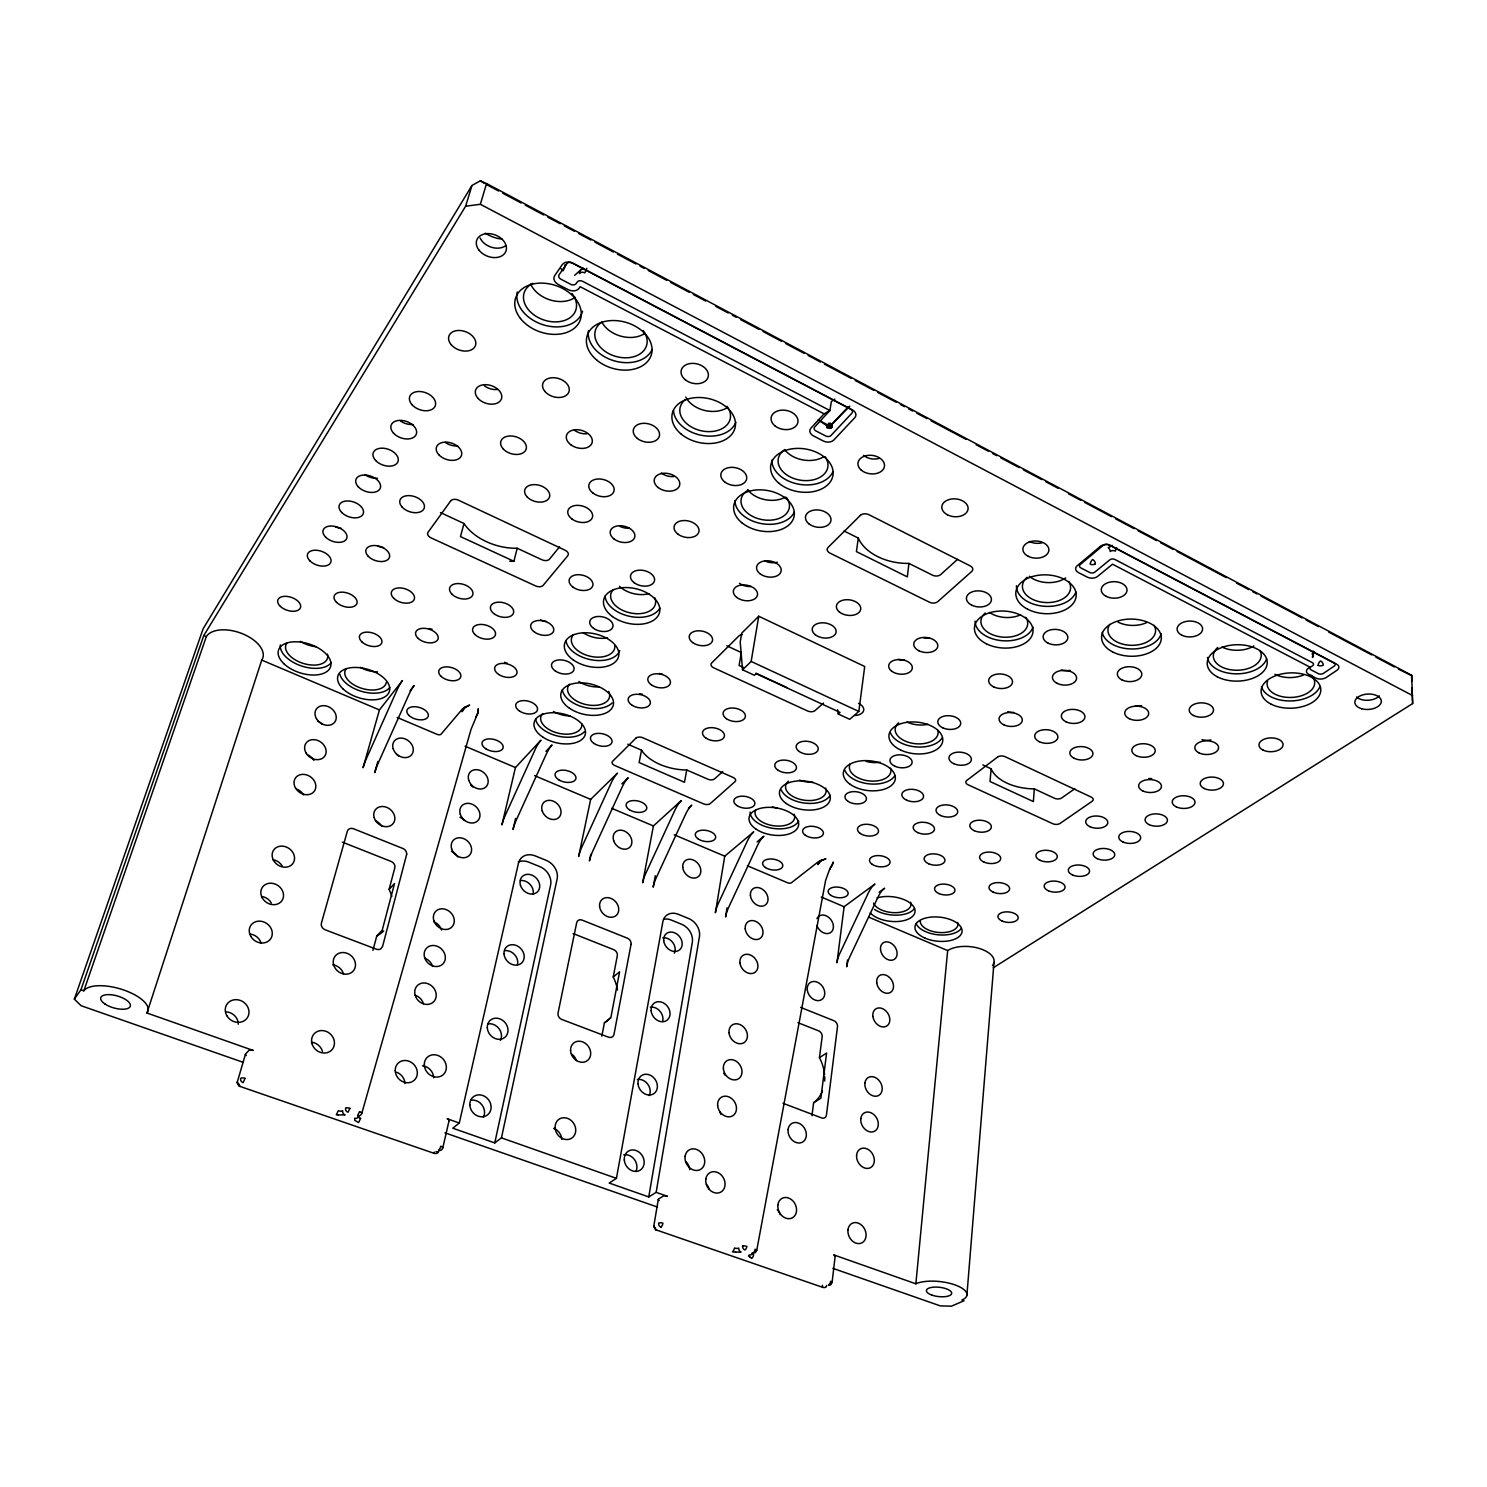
<?xml version="1.0" encoding="UTF-8"?>
<svg xmlns="http://www.w3.org/2000/svg" width="1487" height="1487" viewBox="0 0 1487 1487"><rect width="100%" height="100%" fill="white"/><g stroke="black" fill="none" stroke-linecap="round" stroke-linejoin="round"><path stroke-width="1.5" d="M826.995 427.587L832.255 427.104L830.266 423.144L830.248 425.821L828.649 423.683L829.43 426.397L826.995 427.587L830.341 423.776M849.839 406.174L830.991 425.226L831.01 423.832M478.089 711.957L478.219 708.779L477.699 713.481L471.026 729.392L361.787 1113.354M828.371 424.074L828.891 428.144L831.53 425.338M991.123 768.779A41.636 23.978 3.7 0 0 1034.301 788.872L1033.372 801.567L990.026 781.511L991.123 768.779L982.851 764.931M966.866 1295.493L994.004 962.368M832.85 1268.337L940.23 1305.865L951.364 1306.199L964.004 1300.753L961.94 1300.028A28.067 10.297 6.5 0 0 954.821 1284.842A28.067 10.297 6.5 0 0 915.862 1283.801L947.665 950.565L868.631 917.107M847.98 407.048L831.605 424.631L831.623 427.605L829.876 428.144M832.069 1282.482L835.174 1256.087M858.296 538.09A47.287 31.58 6.2 0 0 908.929 563.406L907.312 576.882L856.419 551.603L858.296 538.09L844.096 531.008M847.534 960.044L846.698 966.773A14.517 6.115 -67.7 0 1 849.486 957.498L878.073 896.977A14.554 6.152 -66.8 0 1 884.616 888.241L879.152 892.2M844.114 906.717L836.958 962.777A14.535 6.06 -67.7 0 1 839.783 953.483L868.389 892.813A14.573 6.097 -66.8 0 1 874.914 884.059L844.114 906.717L821.289 897.051M811.958 1115.696L813.631 1102.685A39.145 30.93 57.7 0 0 822.515 1090.826M824.56 1074.636A39.145 30.93 57.7 0 0 819.449 1057.647L822.162 1036.736A4.87 3.792 56.9 0 0 818.612 1030.844L797.943 1022.666M858.817 711.455L864.709 666.492L758.742 616.25L741.753 633.127L740.21 641.994L742.533 669.782L754.448 675.284L756.177 673.648L840.043 712.422L838.24 714.002L849.709 719.299L858.817 711.455L751.158 661.455L742.533 669.782M832.032 425.486L831.623 427.605L830.731 426.62L832.255 427.104M831.939 427.345L831.437 426.044L830.805 427.959M727.069 907.888L725.6 916.94A14.87 5.409 -67.6 0 1 728.593 907.498L757.552 845.341A14.907 5.428 -66.8 0 1 763.909 836.233L757.05 841.921M724.745 856.177L715.377 912.739A14.907 5.335 -67.5 0 1 718.388 903.278L747.385 840.991A14.944 5.372 -66.8 0 1 753.723 831.846L724.745 856.177L674.243 834.783M751.158 661.455L758.742 616.25M656.157 1192.351L699.448 936.587A15.019 11.952 51.2 0 0 688.648 918.52L678.239 914.282A15.037 11.989 50.8 0 0 662.849 921.754L616.436 1178.355L609.205 1183.057L648.76 1196.942L656.157 1192.351L667.403 1196.292A3.216 1.264 9.3 0 0 663.09 1196.236L658.629 1198.968A3.197 1.245 9.3 0 0 659.28 1200.567M653.76 1226.329L658.276 1199.563M648.76 1196.942L692.329 942.238A14.926 11.915 51.2 0 0 681.604 924.263L671.232 920.044A14.963 11.97 50.8 0 0 664.429 919.115M239.463 1084.841L239.407 1086.216L434.334 1153.429M641.548 750.21A40.279 22.956 10.7 0 0 686.734 769.969L684.485 782.274L639.113 762.552L641.548 750.21L627.774 744.188M655.284 875.769L653.183 887.144A15.093 4.963 -67.5 0 1 656.306 877.609L685.488 814.467A15.112 4.981 -66.8 0 1 691.734 805.155L688.444 808.11M756.734 1250.381L825.601 880.453L829.504 869.653M653.406 825.954L642.663 882.813A15.112 4.889 -67.5 0 1 645.823 873.259L675.024 809.987A15.149 4.926 -66.8 0 1 681.25 800.638L653.406 825.954L611.659 808.277M601.845 1036.142L604.391 1022.87A40.595 33.755 50.4 0 0 610.432 1017.703M617.514 990.082A40.595 33.755 50.4 0 0 613.22 977.015L617.309 955.751A5.056 4.126 50.1 0 0 613.703 949.654L573.146 933.576M829.43 426.397L828.91 423.275L827.627 426.416M590.804 854.319L589.447 860.917A15.279 4.554 -67.4 0 1 592.681 851.289L622.049 787.292A15.316 4.573 -66.8 0 1 628.183 777.775L621.845 783.909M590.655 799.393L578.666 856.475A15.298 4.48 -67.4 0 1 581.937 846.828L611.324 782.701A15.335 4.517 -66.8 0 1 617.44 773.147L590.655 799.393L534.632 775.656M501.454 1137.871L557.142 878.891A15.465 12.602 45.5 0 0 546.231 860.378L535.227 855.899A15.502 12.658 45 0 0 518.461 863.203L459.297 1123.02L452.791 1128.205L494.762 1142.927L501.454 1137.871L616.436 1178.355M494.762 1142.927L550.618 885.007A15.372 12.565 45.5 0 0 539.762 866.605L528.814 862.163A15.409 12.621 45 0 0 518.238 861.977M515.599 818.445L513.052 829.467A15.502 4.052 -67.4 0 1 516.435 819.746L546.008 754.708A15.539 4.071 -66.8 0 1 552.012 744.968L545.971 751.363M442.773 1147.964L449.093 1120.547M515.45 767.534L501.937 824.913A15.539 3.978 -67.3 0 1 505.357 815.155L534.948 749.987A15.576 3.996 -66.8 0 1 540.952 740.191L515.45 767.534L465.078 746.214M509.799 561.25A46.599 29.387 16.2 0 0 513.907 561.287L517.197 548.257A46.394 29.498 16.3 0 1 464.018 523.517L440.468 512.569M827.441 427.773L827.887 424.966L818.147 419.91L829.895 427.754L827.181 426.788M372.94 950.379L376.731 936.048L382.196 930.304L394.538 883.482L389.092 889.412A42.733 36.487 38.2 0 1 391.825 896.494M389.092 889.412L394.817 867.795A5.316 4.461 39.3 0 0 391.155 861.456L342.345 842.125M832.516 864.709L833.352 862.051L829.56 869.505L831.791 865.973L830.713 867.07M464.018 523.517L460.468 536.584L513.907 561.287M377.865 761.456L374.761 772.571A15.911 3.104 -67.2 0 1 378.404 762.645L408.349 695.749A15.948 3.123 -66.9 0 1 414.111 685.563L410.022 690.73M379.427 709.931L363.07 767.757A15.948 3.011 -67.2 0 1 366.75 757.831L396.713 690.767A15.985 3.03 -66.9 0 1 402.457 680.544L379.427 709.931L261.749 660.098A30.279 16.487 18.8 0 0 243.18 634.038A30.279 16.487 18.8 0 0 206.321 636.622L203.775 635.544L80.949 989.784L74.35 999.152L81.153 1005.732L243.329 1062.387M237.269 1082.146L245.429 1054.32M830.359 427.847L830.731 426.62M203.775 635.544L465.635 206.21L480.357 204.295L486.565 183.552L480.357 180.801L471.937 185.503L203.124 628.778L74.35 999.152M465.635 206.21L471.937 185.503M246.303 1055.566A3.532 1.431 14.2 0 1 245.597 1053.986L248.868 1050.473A3.532 1.431 14.2 0 1 253.236 1050.454L146.934 1013.019L261.749 660.098M1411.683 681.399L1411.665 675.284L486.565 183.552M80.949 989.784L83.848 990.807L206.321 636.622M1314.601 652.18L1313.114 654.224A7.193 3.829 -59.2 0 0 1312.482 657.44A3.643 2.193 -2.7 0 0 1312.277 654.354A3.606 1.915 -59.2 0 1 1313.467 651.102M475.673 717.422L477.699 713.481L476.918 714.819M586.845 268.273L584.837 272.883A4.126 3.03 18.5 0 0 579.428 273.515A8.383 1.524 -64.6 0 1 580.618 270.021L583.48 268.218M580.618 270.021L574.651 275.299M559.54 546.881L549.428 559.205A5.744 3.587 15 0 1 541.956 559.781L517.197 548.257M824.077 413.851L810.917 428.182A7.732 5.446 9 0 0 813.463 435.914L823.24 440.97A7.732 5.428 8.6 0 0 833.798 440.022L854.728 417.754A7.844 5.576 8 0 0 852.33 409.854L573.238 263.292A8.383 6.152 19 0 0 562.29 264.612L554.651 275.727A8.327 6.078 19 0 0 558.48 284.612L568.201 289.649A8.309 6.06 18.6 0 0 579.001 288.404L580.19 286.731L824.077 413.851L829.876 410.524L831.382 401.509L834.876 399.148M722.756 771.493L714.559 778.891A5 2.807 9.9 0 1 707.831 779.188L686.734 769.969M957.535 559.354L940.658 574.614A5.874 3.829 5.3 0 1 932.535 575.19L908.929 563.406M823.501 703.072L815.025 710.6A5.446 3.234 8.2 0 1 807.608 710.99L713.76 667.849A5.539 3.346 10.4 0 1 711.641 662.998L738.946 635.897A5.651 3.494 9.9 0 1 742.348 634.596M465.728 706.641L462.011 711.734L464 707.589L469.65 705.08L462.699 708.686L441.1 734.15A3.123 1.71 14.9 0 1 437.104 734.355L397.178 717.459M613.22 977.015L619.596 971.81L610.822 1017.833L604.391 1022.87M829.095 424.185L830.991 425.226M1074.804 788.723L1061.699 797.961A5.186 2.918 3.4 0 1 1054.45 798.259L1034.301 788.872M821.753 860.062L817.776 864.616L819.857 860.824L825.917 858.835L818.333 861.735L791.512 882.683A2.881 1.506 8.3 0 1 787.59 882.776L747.459 865.787M819.449 1057.647L826.605 1053.038L820.861 1098.242L813.631 1102.685M993.223 967.795L1412.65 703.555L1411.665 675.284M831.605 424.631L830.415 424.408M830.341 425.115L828.91 423.275M239.407 1086.216L239.835 1086.068A3.513 3.216 34.8 0 1 237.437 1081.811A3.55 1.394 14 0 0 238.831 1083.744M827.887 424.966L829.56 425.691M655.767 1229.768L822.924 1287.426M444.948 1132.815L657.533 1207.091M459.297 1123.02L447.122 1118.726A3.364 1.357 11.9 0 1 448.87 1120.845M915.862 1283.801L833.724 1254.879A3.104 1.171 7.5 0 1 835.043 1256.366M782.998 1103.28L821.623 1117.927A5.056 3.978 59.5 0 0 826.456 1115.008L837.497 1026.662A4.926 3.81 56.7 0 0 833.91 1020.714L800.601 1007.387M743.296 667.384L739.113 665.47L741.325 652.551L726.753 645.767M755.824 673.183L787.125 687.663M1411.535 675.656L1398.393 669.113M480.357 204.295L1412.576 695.581M486.361 184.5L498.647 191.042M502.755 193.217L521.193 203.013M525.301 205.187L543.74 215.002M547.848 217.176L560.134 223.701M564.242 225.875L574.484 231.321M578.592 233.515L590.878 240.039M594.986 242.214L613.425 252.028M617.533 254.203L635.971 263.998M640.079 266.173L644.168 268.348M648.276 270.541L666.715 280.337M670.804 282.511L689.262 292.307M693.351 294.482L705.656 301.025M715.898 306.471L728.202 312.995M732.292 315.188L736.4 317.363M740.489 319.538L758.946 329.333M763.035 331.508L781.493 341.322M785.582 343.497L804.039 353.293M808.129 355.467L820.434 362.01M824.523 364.185L851.177 378.349M855.267 380.523L873.724 390.319M877.813 392.494L896.271 402.308M900.36 404.483L904.468 406.657M908.557 408.832L912.665 411.007M916.754 413.2L927.014 418.646M931.104 420.821L965.955 439.334M976.197 444.78L988.483 451.305M992.591 453.479L996.699 455.654M1000.788 457.847L1019.227 467.643M1023.335 469.818L1041.774 479.613M1045.881 481.807L1058.168 488.331M1068.428 493.777L1080.714 500.32M1084.822 502.494L1111.458 516.64M1115.566 518.833L1134.005 528.628M1138.113 530.803L1156.551 540.599M1160.659 542.792L1172.946 549.316M1177.053 551.491L1226.236 577.625M1236.478 583.071L1248.783 589.614M1252.89 591.789L1256.98 593.964M1261.088 596.138L1302.073 617.923M1306.162 620.098L1318.467 626.64M1328.709 632.087L1371.757 654.949M1375.847 657.124L1394.304 666.938M480.357 180.801L484.297 183.403M1112.369 545.357L1108.168 547.662A3.68 2.286 50.3 0 1 1110.176 551.491A3.717 2.435 0.6 0 1 1115.417 551.119A3.755 1.654 -61.1 0 1 1116.681 547.736M837.646 709.689L838.24 714.002M828.891 425.542L829.002 426.657M828.073 426.025L828.147 427.104M1411.944 687.812L1412.65 703.555M947.665 950.565A25.558 12.751 5.4 0 1 980.453 948.818A25.558 12.751 5.4 0 1 992.498 965.528M858.501 703.332A11.487 6.84 7.3 0 1 863.612 710.73A11.487 6.84 7.3 0 1 854.839 715.526M877.014 897.944A23.848 12.342 6.6 0 1 911.066 903.799A23.848 12.342 6.6 0 1 903.39 920.732A23.848 12.342 6.6 0 1 870.23 912.906M1146.551 622.663A23.68 14.982 0.6 0 1 1117.945 622.086M1065.696 577.904A23.941 15.651 2.4 0 1 1029.264 576.25M1020.584 614.782A23.29 14.907 3.6 0 1 989.431 612.421M928.037 724.299A21.45 12.788 5.9 0 1 906.884 722.013M880.192 762.236A20.781 12.045 6.9 0 1 866.159 761.418M813.185 782.292A20.335 11.58 8.1 0 1 799.56 780.099M777.366 807.887A19.889 11.078 8.6 0 1 772.311 806.958M570.339 715.953A20.837 11.97 13.1 0 1 553.461 711.492M599.28 686.92A21.301 12.547 12.8 0 1 578.889 681.455M607.495 637.867A22.008 13.402 13.1 0 1 582.997 632.588M649.113 593.648A22.714 14.312 12.7 0 1 619.521 586.361M785.433 497.086A24.294 16.524 10.1 0 1 747.794 489.874M727.124 407.735A25.483 18.086 12.7 0 1 685.749 397.066M823.278 457.011A24.944 17.435 9.3 0 1 784.653 449.576M377.512 671.882A21.338 12.026 16.8 0 1 360.226 667.31M316.006 646.752A21.692 12.212 18 0 1 300.43 641.362M1303.486 675.024A23.662 14.257 -2.2 0 1 1274.972 674.317M1253.894 645.99A23.811 14.684 -1.5 0 1 1221.961 646.975M644.875 333.367A26.506 19.257 16.4 0 1 601.882 322.177M575.265 297.27A27.045 19.666 19.2 0 1 530.636 284.073M502.216 239.11A28.049 20.651 22.3 0 1 485.375 233.199M1154.024 625.302A23.829 14.907 0.8 0 1 1131.291 645.321A23.829 14.907 0.8 0 1 1109.841 624.373M832.906 471.825A31.413 21.692 9.2 0 1 798.315 484.13A31.413 21.692 9.2 0 1 771.865 460.115M825.025 456.602A25.13 17.361 9.2 0 1 817.441 478.517A25.13 17.361 9.2 0 1 784.56 473.219A25.13 17.361 9.2 0 1 784.151 450.022M794.374 511.937A30.576 20.558 10.1 0 1 761.084 523.536A30.576 20.558 10.1 0 1 734.931 500.58M786.419 497.457A24.461 16.45 10.1 0 1 778.946 518.48A24.461 16.45 10.1 0 1 746.586 512.29A24.461 16.45 10.1 0 1 748.073 490.115M1075.937 591.882A30.13 19.461 2.5 0 1 1042.963 606.157A30.13 19.461 2.5 0 1 1016.42 585.766M1068.725 581.547A24.108 15.558 2.5 0 1 1043.67 602.384A24.108 15.558 2.5 0 1 1027.089 577.291M1033 627.124A29.294 18.532 3.7 0 1 1001.364 640.637A29.294 18.532 3.7 0 1 975.082 621.101M1025.751 617.254A23.439 14.814 3.7 0 1 1001.941 637.049A23.439 14.814 3.7 0 1 985.23 613.053M659.912 608.071A28.569 17.788 12.6 0 1 629.559 616.324A28.569 17.788 12.6 0 1 605.042 596.175M654.633 597.607A22.844 14.219 12.6 0 1 631.231 613.109A22.844 14.219 12.6 0 1 613.053 589.744M941.977 738.054A26.97 15.874 6 0 1 914.821 746.79A26.97 15.874 6 0 1 890.323 732.459M937.758 730.154A21.58 12.714 6 0 1 912.386 743.277A21.58 12.714 6 0 1 898.668 722.831M612.124 702.942A26.785 15.576 12.7 0 1 583.462 707.106A26.785 15.576 12.7 0 1 562.346 689.671M608.629 691.362A21.413 12.454 12.7 0 1 587.216 704.819A21.413 12.454 12.7 0 1 569.651 684.076M584.335 731.846A26.19 14.87 13 0 1 556.491 735.749A26.19 14.87 13 0 1 535.599 718.983M581.789 724.02A20.948 11.896 13 0 1 557.421 732.979A20.948 11.896 13 0 1 542.606 713.648M619.744 650.581A27.677 16.636 13.1 0 1 591.25 659.8A27.677 16.636 13.1 0 1 565.952 640.488M614.856 645.693A22.156 13.309 13.1 0 1 588.778 655.897A22.156 13.309 13.1 0 1 573.517 634.484M830.136 795.341A25.558 14.35 8.1 0 1 805.266 803.166A25.558 14.35 8.1 0 1 781.251 789.932M825.601 788.11A20.446 11.487 8.1 0 1 802.72 799.95A20.446 11.487 8.1 0 1 788.426 781.195M798.686 821.14A25 13.736 8.7 0 1 771.381 828.11A25 13.736 8.7 0 1 750.08 812.144M794.114 814.17A20 10.985 8.7 0 1 774.653 825.88A20 10.985 8.7 0 1 755.712 809.895M894.821 775.675A26.134 14.963 6.9 0 1 868.873 783.835A26.134 14.963 6.9 0 1 844.802 770.192M890.509 768.184A20.892 11.97 6.9 0 1 869.133 780.917A20.892 11.97 6.9 0 1 850.285 763.798M735.842 422.271A32.082 22.509 12.6 0 1 701.585 435.338A32.082 22.509 12.6 0 1 673.499 410.263M727.013 406.36A25.669 18.011 12.6 0 1 720.6 429.371A25.669 18.011 12.6 0 1 687.068 423.962A25.669 18.011 12.6 0 1 685.321 399.631M1161.18 633.611A29.796 18.625 0.8 0 1 1131.179 648.964A29.796 18.625 0.8 0 1 1102.22 632.347M957.647 922.442A18.903 9.684 5.8 0 1 940.156 932.572A18.903 9.684 5.8 0 1 920.341 920.713M961.271 928.539A23.625 12.119 5.8 0 1 937.349 934.728A23.625 12.119 5.8 0 1 916.048 923.371M910.657 902.219A19.052 9.907 6.6 0 1 895.899 912.683A19.052 9.907 6.6 0 1 873.538 903.148M914.505 908.464A23.811 12.379 6.6 0 1 874.486 909.431M386.304 682.589A21.45 11.952 16.6 0 1 360.69 687.998A21.45 11.952 16.6 0 1 346.099 668.778M389.798 687.496A26.822 14.926 16.6 0 1 362.828 691.715A26.822 14.926 16.6 0 1 339.891 674.355M327.437 654.113A21.822 12.138 17.8 0 1 304.872 663.89A21.822 12.138 17.8 0 1 286.712 643.332M331.378 662.477A27.286 15.167 17.8 0 1 301.043 665.823A27.286 15.167 17.8 0 1 280.318 644.912M1310.976 675.21A23.829 14.164 -2 0 1 1295.214 697.124A23.829 14.164 -2 0 1 1267.575 680.972M1319.954 686.474A29.777 17.714 -2 0 1 1289.805 700.953A29.777 17.714 -2 0 1 1261.496 686.492M1259.972 650.693A23.959 14.591 -1.2 0 1 1233.745 670.135A23.959 14.591 -1.2 0 1 1217.76 647.44M1266.627 658.853A29.944 18.253 -1.2 0 1 1235.474 673.815A29.944 18.253 -1.2 0 1 1207.463 657.458M643.072 330.43A26.71 19.182 16.2 0 1 637.012 355.56A26.71 19.182 16.2 0 1 601.845 348.739A26.71 19.182 16.2 0 1 601.38 322.344M652.161 349.482A33.383 23.978 16.2 0 1 614.15 360.821A33.383 23.978 16.2 0 1 588.424 330.783M571.993 293.534A27.249 19.591 18.9 0 1 565.636 320.058A27.249 19.591 18.9 0 1 529.093 310.504A27.249 19.591 18.9 0 1 532.959 283.311M582.569 311.192A34.052 24.498 18.9 0 1 544.019 325.04A34.052 24.498 18.9 0 1 517.29 291.954M497.29 389.501A13.569 9.257 18.8 0 1 484.316 385.765M586.975 433.776A13.234 9.015 15.8 0 1 574.317 430.152M673.685 476.565A12.937 8.755 13 0 1 661.306 473.052M1070.101 670.34A12.026 7.398 2.5 0 1 1060.937 670.117M1141.607 705.656A11.915 7.138 1.2 0 1 1135.492 705.972M1210.976 739.931A11.822 6.877 0.1 0 1 1201.979 739.652M629.391 528.201A12.509 8.16 13.6 0 1 620.042 526.435M1013.632 712.385A11.617 6.952 3.9 0 1 1007.684 711.753M546.435 621.473A11.747 7.119 14.3 0 1 540.599 619.893M432.085 629.187A11.636 6.822 16.3 0 1 429.13 628.629M507.346 663.239A11.394 6.673 14.5 0 1 504.576 662.273M879.282 458.386A13.29 9.294 7.1 0 1 863.501 455.357M1042.164 542.774A12.937 8.625 2.5 0 1 1029.376 541.472M377.512 478.256A12.863 8.086 19.6 0 1 365.207 474.836M413.07 424.501A13.29 8.699 19.9 0 1 400.375 420.914M457.773 445.933A13.123 8.587 18.6 0 1 445.226 442.401M341.322 528.387A12.454 7.547 19.3 0 1 335.17 526.695M383.627 547.588A12.286 7.454 18.3 0 1 377.531 545.915M1151.719 778.575A11.394 6.487 1.5 0 1 1148.763 778.482M751.028 586.51A12.175 7.807 10.1 0 1 739.411 583.276M777.292 562.235A12.379 8.067 9.7 0 1 765.062 560.971M904.524 660.079A11.822 7.323 6.2 0 1 898.464 659.447M929.635 638.258A12.026 7.565 5.6 0 1 923.464 637.626M642.458 694.243A11.245 6.636 11.7 0 1 639.596 693.704M662.235 674.039A11.413 6.84 11.5 0 1 659.317 673.499M1379.341 695.879A13.234 7.732 -3.3 0 1 1356.516 697.013M505.71 245.634A15.539 11.32 21.9 0 1 480.097 237.994M317.567 721.083A11.171 9.052 34.2 0 1 322.307 724.373M297.028 789.244A11.376 9.48 33.8 0 1 303.59 794.894M272.716 859.653A11.617 9.907 33.4 0 1 282.307 866.14M250.225 934.059A11.84 10.39 32.9 0 1 261.173 943.316M226.693 1011.885A12.1 10.911 32.3 0 1 238.292 1024.208M396.49 754.281A10.929 8.866 37.6 0 1 398.628 756.139M375.375 820.787A11.134 9.275 37.8 0 1 381.806 826.326M332.791 964.859A11.58 10.149 38.8 0 1 343.516 973.948M311.489 1042.201A11.822 10.651 39.9 0 1 322.475 1051.421M470.747 785.21A10.725 8.68 41 0 1 472.847 787.051M451.509 851.438A10.929 9.052 41.7 0 1 457.829 856.902M433.981 921.884A11.134 9.461 42.8 0 1 441.546 930.007M415.691 995.416A11.357 9.907 44.3 0 1 423.423 1003.688M396.583 1072.22A11.599 10.353 46.7 0 1 404.929 1083.54M520.469 880.527A10.744 8.829 45.3 0 1 533.108 894.115M504.613 950.676A10.948 9.219 46.9 0 1 517.532 964.543M488.089 1023.855A11.19 9.628 49 0 1 499.074 1028.725A11.19 9.628 49 0 1 500.375 1040.398M470.821 1100.25A11.431 10.056 52.1 0 1 482.104 1105.083A11.431 10.056 52.1 0 1 483.387 1117.202M571.38 1053.855A11.022 9.35 52.9 0 1 576.398 1060.603M553.684 1128.391A11.283 9.758 56.2 0 1 561.844 1139.377M662.83 937.814A10.428 8.383 51.2 0 1 672.775 942.498A10.428 8.383 51.2 0 1 674.355 953.204M650.339 1007.201A10.651 8.718 53.3 0 1 662.83 1020.64M637.328 1079.488A10.892 9.071 55.9 0 1 647.719 1084.116A10.892 9.071 55.9 0 1 649.317 1095.584M623.741 1154.879A11.152 9.442 59.2 0 1 634.41 1159.47A11.152 9.442 59.2 0 1 635.99 1171.347M719.727 1111.83A10.762 8.81 58.3 0 1 720.879 1114.376M706.399 1184.396A11.022 9.145 61.4 0 1 709.28 1189.303M777.292 1209.73A10.911 8.848 63.1 0 1 780.155 1214.563M422.475 1065.807A11.654 10.335 47.9 0 1 433.721 1077.815M686.25 1161.942A11.171 9.312 60.1 0 1 689.726 1169.693M824.709 1076.774A39.145 30.93 57.7 0 1 824.653 1081.012M383.739 930.899A42.733 36.487 38.2 0 1 376.731 936.048M723.704 1073.335A10.632 8.643 56.9 0 1 725.359 1075.547M424.929 958.26A11.245 9.684 43.5 0 1 432.587 966.438M261.582 896.438A11.729 10.149 33.2 0 1 271.303 902.962M307.419 754.801A11.283 9.257 34 0 1 313.906 760.396M460.003 817.311A10.818 8.866 41.3 0 1 464.576 820.489M83.848 990.807A33.792 13.699 15.8 0 1 124.183 990.156A33.792 13.699 15.8 0 1 146.934 1013.019M816.939 918.631A10.074 7.658 53.7 0 1 830.099 918.669A10.074 7.658 53.7 0 1 830.043 932.907A10.074 7.658 53.7 0 1 816.902 925.509M654.782 1227.333A3.216 1.227 9.3 0 1 654.131 1225.771A3.253 2.751 62.7 0 0 656.436 1229.73A3.271 1.227 -71.1 0 1 655.451 1227.611M822.423 1285.251A3.178 1.431 -72.2 0 0 823.686 1287.426A3.178 2.546 65.9 0 0 825.657 1287.203M826.679 1285.381A3.178 2.546 65.9 0 1 826.159 1286.738M434.167 1152.035A3.42 0.948 -69.9 0 0 434.892 1153.336A3.364 3.011 52.8 0 0 438.665 1151.328A3.383 1.32 11.8 0 1 438.219 1151.551M437.606 1151.681A3.383 1.32 11.8 0 1 436.026 1151.663M564.688 265.021A4.201 2.77 38.5 0 1 565.655 265.43L563.183 270.783A4.145 3.048 19.2 0 1 561.119 268.682M735.637 1252.128L741.102 1252.017A3.234 2.658 64.3 0 1 738.779 1248.076A3.197 1.208 8.5 0 1 734.466 1247.983A3.234 1.32 -71.6 0 1 732.459 1251.812L735.637 1252.128M406.732 854.077L382.624 946.29L380.802 948.818A5.502 4.74 40.5 0 1 376.267 949.171L325.225 929.821A5.576 4.814 37.3 0 1 321.396 923.148L347.326 831.27A5.446 4.554 37 0 1 353.571 828.779L402.828 848.464A5.372 4.48 39.5 0 1 406.267 851.809L406.732 854.077M631.027 944.357L614.019 1034.301A5.242 4.368 52.8 0 1 608.518 1037.182L561.807 1019.469A5.297 4.442 50.8 0 1 558.034 1013.037L576.696 922.683A5.149 4.219 48.2 0 1 582.16 920.118L627.384 938.185A5.112 4.145 50.1 0 1 631.027 944.357M338.144 1114.915L345.096 1114.897A3.439 3.141 45.2 0 1 342.698 1110.696A3.494 1.375 12.9 0 1 338.311 1110.677L336.304 1114.86L338.144 1114.915M360.597 1118.391L358.59 1122.573L354.798 1120.38L354.649 1118.224A3.439 3.123 46.1 0 0 358.627 1116.217A3.476 1.375 12.7 0 0 360.597 1118.391M359.557 1111.7L357.605 1115.585A3.457 3.123 46.1 0 0 361.601 1113.596A3.476 1.078 14.4 0 0 359.557 1111.7M349.947 1108.373L348.014 1112.257A3.457 3.141 45.2 0 1 345.616 1108.038A3.494 1.078 14.5 0 1 349.947 1108.373M245.095 1078.372L243.087 1082.648A3.513 3.234 35 0 1 240.708 1078.372A3.569 1.413 14 0 1 245.095 1078.372M566.714 263.701L559.056 274.798A4.164 3.03 19 0 0 560.971 279.24L570.692 284.296A4.145 3.03 18.7 0 0 576.082 283.682L577.272 281.991A4.145 3.03 18.4 0 1 582.7 281.359L829.876 410.524L814.653 427.066A3.866 2.732 8.9 0 0 815.917 430.933L825.694 435.988A3.866 2.714 8.6 0 0 830.973 435.524L851.865 413.2A3.922 2.788 8.1 0 0 850.657 409.241L572.179 263.032A4.182 3.067 19.1 0 0 566.714 263.701M450.71 500.877L427.996 532.365A5.948 3.68 17.4 0 0 431.118 537.904L535.617 585.934A5.781 3.569 14.8 0 0 543.127 585.395L567.792 555.729A5.911 3.717 14.6 0 0 565.097 550.227L458.479 500.208A6.078 3.848 17.5 0 0 450.71 500.877M635.953 738.128L612.588 761.325A5.149 2.862 11.7 0 0 614.819 765.545L703.518 803.854A5.037 2.77 9.9 0 0 710.284 803.575L735.006 781.642A5.13 2.881 9.6 0 0 733.11 777.441L642.923 737.794A5.242 2.974 11.4 0 0 635.953 738.128M860.397 515.338L828.036 547.458A6.022 3.959 8.1 0 0 829.969 553.108L929.487 602.235A5.929 3.792 5.4 0 0 937.684 601.696L971.699 571.491A6.06 3.959 4.5 0 0 970.23 565.896L868.891 514.669A6.171 4.145 7.2 0 0 860.397 515.338M1100.361 546.398L1077.127 565.822A7.416 4.833 1.5 0 0 1078.484 572.607L1087.257 577.123A7.398 4.814 1.3 0 0 1097.61 576.417L1112.518 564.205L1309.954 667.124L1308.3 668.239A7.286 4.349 -2.6 0 0 1308.764 674.373L1315.883 678.072A7.286 4.331 -2.7 0 0 1326.144 677.533L1336.925 670.302A7.342 4.368 -3 0 0 1336.59 664.113L1110.938 545.636A7.528 4.944 0.8 0 0 1100.343 546.398M1103.484 545.134L1080.231 564.54A3.699 2.416 1.4 0 0 1080.919 567.941L1089.692 572.476A3.699 2.398 1.3 0 0 1094.86 572.105L1109.73 559.874A3.736 2.435 0.7 0 1 1114.971 559.502L1312.389 662.663A3.643 2.193 -2.6 0 1 1312.593 665.748L1310.958 666.864A3.643 2.175 -2.7 0 0 1311.181 669.931L1318.3 673.648A3.643 2.175 -2.7 0 0 1323.43 673.369L1334.192 666.12A3.662 2.193 -2.9 0 0 1334.025 663.016L1108.763 544.744A3.755 2.472 0.8 0 0 1103.484 545.134M997.61 757.032L966.736 780.471A5.297 3.011 5 0 0 968.018 784.746L1052.759 823.705A5.223 2.9 3.5 0 0 1060.045 823.445L1092.09 801.307A5.335 2.993 2.8 0 0 1091.142 797.051L1005.138 756.697A5.409 3.123 4.3 0 0 997.61 757.032M750.043 1257.11L751.623 1258.43A3.234 1.357 -71.7 0 0 753.63 1254.619A3.178 1.19 8.3 0 1 752.478 1252.835A3.234 2.658 64.4 0 1 749.318 1254.861L748.481 1255.957L750.043 1257.11M477.792 398.107A13.643 9.219 18.6 0 0 500.636 400.431A13.643 9.219 18.6 0 0 487.216 384.761A13.643 9.219 18.6 0 0 477.792 398.107M570.692 444.669A13.309 8.978 15.7 0 0 592.086 442.754A13.309 8.978 15.7 0 0 575.134 429.762A13.309 8.978 15.7 0 0 570.692 444.669M658.183 487.55A13.011 8.736 12.9 0 0 679.466 485.784A13.011 8.736 12.9 0 0 663.332 473.275A13.011 8.736 12.9 0 0 658.183 487.55M1057.164 683.369A12.082 7.361 2.6 0 0 1076.495 679.039A12.082 7.361 2.6 0 0 1059.878 670.786A12.082 7.361 2.6 0 0 1057.164 683.369M1129.172 718.649A11.97 7.1 1.3 0 0 1148.54 714.541A11.97 7.1 1.3 0 0 1132.443 706.548A11.97 7.1 1.3 0 0 1129.172 718.649M1199.005 752.868A11.877 6.84 0.2 0 0 1218.392 748.965A11.877 6.84 0.2 0 0 1202.779 741.214A11.877 6.84 0.2 0 0 1199.005 752.868M438.702 454.632A13.179 8.569 18.4 0 0 460.71 456.918A13.179 8.569 18.4 0 0 447.475 442.215A13.179 8.569 18.4 0 0 438.702 454.632M526.826 496.584A12.863 8.346 15.9 0 0 548.536 498.851A12.863 8.346 15.9 0 0 536.156 484.706A12.863 8.346 15.9 0 0 526.826 496.584M614.187 539.093A12.584 8.123 13.5 0 0 634.614 537.55A12.584 8.123 13.5 0 0 618.778 525.766A12.584 8.123 13.5 0 0 614.187 539.093M1003.781 724.782A11.654 6.933 4 0 0 1022.238 720.786A11.654 6.933 4 0 0 1005.974 712.942A11.654 6.933 4 0 0 1003.781 724.782M1074.32 758.351A11.543 6.691 2.7 0 0 1092.815 754.541A11.543 6.691 2.7 0 0 1077.034 746.939A11.543 6.691 2.7 0 0 1074.32 758.351M1142.797 790.917A11.431 6.468 1.6 0 0 1161.328 787.311A11.431 6.468 1.6 0 0 1145.994 779.932A11.431 6.468 1.6 0 0 1142.797 790.917M402.308 507.271A12.751 7.955 18.3 0 0 423.535 509.502A12.751 7.955 18.3 0 0 410.486 495.71A12.751 7.955 18.3 0 0 402.308 507.271M573.108 587.216A12.175 7.584 13.9 0 0 592.737 585.859A12.175 7.584 13.9 0 0 577.216 574.725A12.175 7.584 13.9 0 0 573.108 587.216M953.687 763.649A11.264 6.524 5.1 0 0 971.364 759.931A11.264 6.524 5.1 0 0 955.435 752.478A11.264 6.524 5.1 0 0 953.687 763.649M1089.952 826.698A11.041 6.097 2.8 0 0 1107.685 823.352A11.041 6.097 2.8 0 0 1092.648 816.307A11.041 6.097 2.8 0 0 1089.952 826.698M368.348 556.398A12.342 7.435 18.1 0 0 388.832 558.592A12.342 7.435 18.1 0 0 375.988 545.599A12.342 7.435 18.1 0 0 368.348 556.398M451.788 594.038A12.063 7.268 16.1 0 0 472.011 596.213A12.063 7.268 16.1 0 0 459.929 583.666A12.063 7.268 16.1 0 0 451.788 594.038M534.707 632.235A11.803 7.082 14.2 0 0 553.592 631.046A11.803 7.082 14.2 0 0 538.35 620.507A11.803 7.082 14.2 0 0 534.707 632.235M906.605 800.173A10.911 6.152 6.1 0 0 923.539 796.735A10.911 6.152 6.1 0 0 907.925 789.616A10.911 6.152 6.1 0 0 906.605 800.173M974.32 830.694A10.799 5.948 4.9 0 0 991.309 827.423A10.799 5.948 4.9 0 0 976.123 820.508A10.799 5.948 4.9 0 0 974.32 830.694M1040.175 860.378A10.688 5.762 3.8 0 0 1057.201 857.293A10.688 5.762 3.8 0 0 1042.443 850.564A10.688 5.762 3.8 0 0 1040.175 860.378M336.564 602.365A11.97 6.952 18 0 0 356.378 604.521A11.97 6.952 18 0 0 343.72 592.254A11.97 6.952 18 0 0 336.564 602.365M417.828 638.109A11.692 6.803 16.2 0 0 437.382 640.246A11.692 6.803 16.2 0 0 425.468 628.406A11.692 6.803 16.2 0 0 417.828 638.109M498.684 674.447A11.45 6.636 14.4 0 0 516.881 673.388A11.45 6.636 14.4 0 0 501.937 663.406A11.45 6.636 14.4 0 0 498.684 674.447M860.174 833.408A10.576 5.799 7 0 0 877.999 832.832A10.576 5.799 7 0 0 865.806 824.281A10.576 5.799 7 0 0 860.174 833.408M928.631 863.761A10.465 5.632 5.8 0 0 944.933 860.713A10.465 5.632 5.8 0 0 930.044 854.114A10.465 5.632 5.8 0 0 928.631 863.761M993.223 892.163A10.353 5.465 4.8 0 0 1009.58 889.282A10.353 5.465 4.8 0 0 995.082 882.85A10.353 5.465 4.8 0 0 993.223 892.163M736.846 597.477A12.231 7.77 10.1 0 0 757.143 596.12A12.231 7.77 10.1 0 0 742.348 584.93A12.231 7.77 10.1 0 0 736.846 597.477M815.434 634.856A12.045 7.528 8.1 0 0 835.62 633.648A12.045 7.528 8.1 0 0 821.493 622.83A12.045 7.528 8.1 0 0 815.434 634.856M891.605 671.102A11.877 7.286 6.3 0 0 911.698 670.005A11.877 7.286 6.3 0 0 898.204 659.559A11.877 7.286 6.3 0 0 891.605 671.102M692.738 642.588A11.84 7.268 10.8 0 0 712.236 641.399A11.84 7.268 10.8 0 0 697.7 630.823A11.84 7.268 10.8 0 0 692.738 642.588M651.399 684.856A11.468 6.803 11.4 0 0 670.172 683.816A11.468 6.803 11.4 0 0 655.879 673.797A11.468 6.803 11.4 0 0 651.399 684.856M726.344 718.649A11.283 6.617 9.8 0 0 745.043 717.719A11.283 6.617 9.8 0 0 731.344 708.016A11.283 6.617 9.8 0 0 726.344 718.649M799.151 751.455A11.115 6.431 8.2 0 0 817.757 750.638A11.115 6.431 8.2 0 0 804.616 741.232A11.115 6.431 8.2 0 0 799.151 751.455M520.431 318.46A34.145 24.461 18.8 0 0 577.923 324.445A34.145 24.461 18.8 0 0 545.748 283.348A34.145 24.461 18.8 0 0 520.431 318.46M596.938 360.244A33.476 23.941 16.1 0 0 651.25 355.04A33.476 23.941 16.1 0 0 609.484 320.709A33.476 23.941 16.1 0 0 596.938 360.244M1217.277 676.789A30.019 18.197 -1.2 0 0 1266.627 666.213A30.019 18.197 -1.2 0 0 1227.779 645.767A30.019 18.197 -1.2 0 0 1217.277 676.789M1270.716 703.964A29.852 17.658 -1.9 0 0 1320.066 693.834A29.852 17.658 -1.9 0 0 1282.147 673.853A29.852 17.658 -1.9 0 0 1270.716 703.964M284.203 664.02A27.342 15.13 17.7 0 0 329.352 669.15A27.342 15.13 17.7 0 0 300.077 642.031A27.342 15.13 17.7 0 0 284.203 664.02M343.181 689.057A26.878 14.889 16.6 0 0 387.921 694.169A26.878 14.889 16.6 0 0 359.854 667.719A26.878 14.889 16.6 0 0 343.181 689.057M925.026 938.111A23.662 12.082 5.8 0 0 961.996 931.977A23.662 12.082 5.8 0 0 928.501 917.442A23.662 12.082 5.8 0 0 925.026 938.111M685.191 379.687A13.866 9.926 13.4 0 0 707.998 377.475A13.866 9.926 13.4 0 0 690.953 363.441A13.866 9.926 13.4 0 0 685.191 379.687M774.801 425.728A13.587 9.61 10.1 0 0 797.478 423.702A13.587 9.61 10.1 0 0 781.307 410.189A13.587 9.61 10.1 0 0 774.801 425.728M861.326 470.171A13.364 9.275 7.2 0 0 883.873 468.312A13.364 9.275 7.2 0 0 868.482 455.319A13.364 9.275 7.2 0 0 861.326 470.171M947.423 514.799A13.16 8.922 4.7 0 0 968.056 509.167A13.16 8.922 4.7 0 0 949.412 499.446A13.16 8.922 4.7 0 0 947.423 514.799M1028.093 556.25A13.011 8.587 2.6 0 0 1048.8 550.915A13.011 8.587 2.6 0 0 1030.788 541.528A13.011 8.587 2.6 0 0 1028.093 556.25M1106.124 596.324A12.863 8.253 0.9 0 0 1126.867 591.287A12.863 8.253 0.9 0 0 1109.451 582.198A12.863 8.253 0.9 0 0 1106.124 596.324M1181.626 635.098A12.751 7.937 -0.5 0 0 1202.407 630.339A12.751 7.937 -0.5 0 0 1185.548 621.547A12.751 7.937 -0.5 0 0 1181.626 635.098M451.212 344.724A14.089 9.703 20.2 0 0 474.688 347.084A14.089 9.703 20.2 0 0 460.691 330.542A14.089 9.703 20.2 0 0 451.212 344.724M544.837 391.341A13.699 9.461 17.1 0 0 567.96 393.683A13.699 9.461 17.1 0 0 554.93 377.791A13.699 9.461 17.1 0 0 544.837 391.341M637.403 438.479A13.383 9.201 14 0 0 659.224 436.527A13.383 9.201 14 0 0 642.514 423.367A13.383 9.201 14 0 0 637.403 438.479M724.597 481.862A13.104 8.922 11.2 0 0 746.307 480.078A13.104 8.922 11.2 0 0 730.396 467.401A13.104 8.922 11.2 0 0 724.597 481.862M808.891 523.796A12.881 8.625 8.6 0 0 830.471 522.16A12.881 8.625 8.6 0 0 815.322 509.948A12.881 8.625 8.6 0 0 808.891 523.796M971.68 605.153A12.528 8.03 4.3 0 0 991.383 600.246A12.528 8.03 4.3 0 0 973.762 591.361A12.528 8.03 4.3 0 0 971.68 605.153M1047.963 643.09A12.379 7.751 2.6 0 0 1067.722 638.462A12.379 7.751 2.6 0 0 1050.677 629.856A12.379 7.751 2.6 0 0 1047.963 643.09M1121.867 679.856A12.249 7.454 1.2 0 0 1141.663 675.47A12.249 7.454 1.2 0 0 1125.157 667.143A12.249 7.454 1.2 0 0 1121.867 679.856M1193.485 715.489A12.156 7.175 0 0 0 1213.318 711.344A12.156 7.175 0 0 0 1197.314 703.258A12.156 7.175 0 0 0 1193.485 715.489M1262.946 750.043A12.063 6.915 -1 0 0 1282.798 746.121A12.063 6.915 -1 0 0 1267.277 738.277A12.063 6.915 -1 0 0 1262.946 750.043M412.048 404.743A13.587 8.996 19.9 0 0 434.632 407.048A13.587 8.996 19.9 0 0 420.84 391.583A13.587 8.996 19.9 0 0 412.048 404.743M502.959 448.646A13.234 8.773 17.2 0 0 525.227 450.951A13.234 8.773 17.2 0 0 512.346 436.063A13.234 8.773 17.2 0 0 502.959 448.646M592.997 493.108A12.918 8.532 14.5 0 0 613.908 491.398A12.918 8.532 14.5 0 0 597.532 479.018A12.918 8.532 14.5 0 0 592.997 493.108M677.886 534.093A12.658 8.29 12 0 0 698.686 532.513A12.658 8.29 12 0 0 683.072 520.58A12.658 8.29 12 0 0 677.886 534.093M760.043 573.759A12.435 8.048 9.6 0 0 780.749 572.328A12.435 8.048 9.6 0 0 765.842 560.803A12.435 8.048 9.6 0 0 760.043 573.759M839.579 612.161A12.249 7.788 7.5 0 0 860.192 610.86A12.249 7.788 7.5 0 0 845.954 599.726A12.249 7.788 7.5 0 0 839.579 612.161M918.985 650.804A12.082 7.528 5.7 0 0 937.777 646.287A12.082 7.528 5.7 0 0 920.565 637.867A12.082 7.528 5.7 0 0 918.985 650.804M993.595 686.827A11.933 7.268 4.1 0 0 1012.443 682.533A11.933 7.268 4.1 0 0 995.77 674.373A11.933 7.268 4.1 0 0 993.595 686.827M1065.937 721.753A11.803 7.026 2.7 0 0 1084.841 717.682A11.803 7.026 2.7 0 0 1068.67 709.764A11.803 7.026 2.7 0 0 1065.937 721.753M1136.142 755.619A11.692 6.766 1.5 0 0 1155.083 751.771A11.692 6.766 1.5 0 0 1139.377 744.095A11.692 6.766 1.5 0 0 1136.142 755.619M1204.266 788.519A11.599 6.524 0.4 0 0 1223.243 784.876A11.599 6.524 0.4 0 0 1208.002 777.422A11.599 6.524 0.4 0 0 1204.266 788.519M375.653 460.505A13.141 8.346 19.6 0 0 397.401 462.773A13.141 8.346 19.6 0 0 383.832 448.256A13.141 8.346 19.6 0 0 375.653 460.505M634.317 582.811A12.249 7.732 12.6 0 0 654.299 581.436A12.249 7.732 12.6 0 0 638.964 570.172A12.249 7.732 12.6 0 0 634.317 582.811M942.665 727.775A11.524 6.84 5.3 0 0 960.695 723.816A11.524 6.84 5.3 0 0 944.357 716.065A11.524 6.84 5.3 0 0 942.665 727.775M1149.154 824.653A11.19 6.171 1.7 0 0 1167.295 821.27A11.19 6.171 1.7 0 0 1152.332 814.17A11.19 6.171 1.7 0 0 1149.154 824.653M341.731 512.476A12.714 7.77 19.3 0 0 362.735 514.688A12.714 7.77 19.3 0 0 349.371 501.045A12.714 7.77 19.3 0 0 341.731 512.476M593.573 628.35A11.859 7.231 13.1 0 0 612.793 627.142A11.859 7.231 13.1 0 0 597.737 616.492A11.859 7.231 13.1 0 0 593.573 628.35M894.858 766.233A11.152 6.431 6.3 0 0 912.107 762.552A11.152 6.431 6.3 0 0 896.122 755.173A11.152 6.431 6.3 0 0 894.858 766.233M1097.257 858.65A10.818 5.836 2.8 0 0 1114.637 855.527A10.818 5.836 2.8 0 0 1099.952 848.742A10.818 5.836 2.8 0 0 1097.257 858.65M310.058 561.008A12.305 7.249 19 0 0 330.337 563.183A12.305 7.249 19 0 0 317.196 550.32A12.305 7.249 19 0 0 310.058 561.008M393.683 598.239A12.008 7.1 17.1 0 0 413.683 600.395A12.008 7.1 17.1 0 0 401.323 587.997A12.008 7.1 17.1 0 0 393.683 598.239M474.762 634.354A11.747 6.933 15.2 0 0 494.539 636.51A11.747 6.933 15.2 0 0 482.885 624.521A11.747 6.933 15.2 0 0 474.762 634.354M555.413 671.046A11.506 6.766 13.4 0 0 573.908 669.968A11.506 6.766 13.4 0 0 559.131 659.893A11.506 6.766 13.4 0 0 555.413 671.046M631.696 705.005A11.301 6.599 11.7 0 0 650.116 704.039A11.301 6.599 11.7 0 0 635.953 694.28A11.301 6.599 11.7 0 0 631.696 705.005M705.786 737.98A11.115 6.413 10.1 0 0 724.132 737.124A11.115 6.413 10.1 0 0 710.544 727.663A11.115 6.413 10.1 0 0 705.786 737.98M777.775 770.043A10.948 6.245 8.6 0 0 796.047 769.262A10.948 6.245 8.6 0 0 782.998 760.099A10.948 6.245 8.6 0 0 777.775 770.043M847.739 801.177A10.818 6.06 7.2 0 0 865.936 800.508A10.818 6.06 7.2 0 0 853.408 791.623A10.818 6.06 7.2 0 0 847.739 801.177M917.851 832.646A10.688 5.874 5.9 0 0 934.468 829.411A10.688 5.874 5.9 0 0 919.226 822.553A10.688 5.874 5.9 0 0 917.851 832.646M983.985 862.088A10.576 5.706 4.8 0 0 1000.639 859.021A10.576 5.706 4.8 0 0 985.807 852.348A10.576 5.706 4.8 0 0 983.985 862.088M1048.316 890.732A10.465 5.52 3.8 0 0 1065.008 887.813A10.465 5.52 3.8 0 0 1050.603 881.326A10.465 5.52 3.8 0 0 1048.316 890.732M280.411 606.436A11.933 6.784 18.7 0 0 300.021 608.555A11.933 6.784 18.7 0 0 287.103 596.417A11.933 6.784 18.7 0 0 280.411 606.436M361.824 641.826A11.654 6.654 17 0 0 381.192 643.945A11.654 6.654 17 0 0 368.999 632.217A11.654 6.654 17 0 0 361.824 641.826M440.877 676.176A11.394 6.506 15.4 0 0 460.003 678.295A11.394 6.506 15.4 0 0 448.498 666.957A11.394 6.506 15.4 0 0 440.877 676.176M519.558 711.102A11.171 6.357 13.7 0 0 537.402 710.173A11.171 6.357 13.7 0 0 522.904 700.6A11.171 6.357 13.7 0 0 519.558 711.102M594.057 743.481A10.967 6.19 12.1 0 0 611.845 742.645A10.967 6.19 12.1 0 0 597.904 733.37A10.967 6.19 12.1 0 0 594.057 743.481M736.901 805.545A10.632 5.874 9.2 0 0 754.541 804.895A10.632 5.874 9.2 0 0 741.678 796.177A10.632 5.874 9.2 0 0 736.901 805.545M805.415 835.322A10.483 5.725 7.9 0 0 822.98 834.746A10.483 5.725 7.9 0 0 810.601 826.27A10.483 5.725 7.9 0 0 805.415 835.322M872.088 864.282A10.372 5.558 6.8 0 0 889.561 863.798A10.372 5.558 6.8 0 0 877.683 855.583A10.372 5.558 6.8 0 0 872.088 864.282M938.966 893.575A10.26 5.39 5.7 0 0 954.951 890.732A10.26 5.39 5.7 0 0 940.416 884.337A10.26 5.39 5.7 0 0 938.966 893.575M1002.108 921.029A10.149 5.242 4.7 0 0 1018.149 918.315A10.149 5.242 4.7 0 0 1003.985 912.089A10.149 5.242 4.7 0 0 1002.108 921.029M409.018 715.489A11.06 6.115 15.4 0 0 427.55 717.552A11.06 6.115 15.4 0 0 416.193 706.808A11.06 6.115 15.4 0 0 409.018 715.489M485.859 748.797A10.855 5.967 13.9 0 0 503.071 747.998A10.855 5.967 13.9 0 0 488.833 738.89A10.855 5.967 13.9 0 0 485.859 748.797M558.629 779.708A10.651 5.836 12.5 0 0 575.804 778.984A10.651 5.836 12.5 0 0 562.105 770.154A10.651 5.836 12.5 0 0 558.629 779.708M629.447 809.783A10.483 5.688 11.1 0 0 646.548 809.132A10.483 5.688 11.1 0 0 633.369 800.564A10.483 5.688 11.1 0 0 629.447 809.783M698.351 839.04A10.335 5.539 9.8 0 0 715.396 838.482A10.335 5.539 9.8 0 0 702.719 830.174A10.335 5.539 9.8 0 0 698.351 839.04M765.452 867.534A10.186 5.409 8.6 0 0 782.422 867.051A10.186 5.409 8.6 0 0 770.21 858.966A10.186 5.409 8.6 0 0 765.452 867.534M830.787 895.286A10.074 5.26 7.5 0 0 847.702 894.877A10.074 5.26 7.5 0 0 835.954 887.033A10.074 5.26 7.5 0 0 830.787 895.286M393.516 433.126A13.364 8.662 19.7 0 0 415.691 435.412A13.364 8.662 19.7 0 0 401.992 420.431A13.364 8.662 19.7 0 0 393.516 433.126M1176.291 806.865A11.394 6.338 1.1 0 0 1194.842 803.352A11.394 6.338 1.1 0 0 1179.73 796.084A11.394 6.338 1.1 0 0 1176.291 806.865M358.404 486.937A12.918 8.048 19.4 0 0 379.761 489.186A12.918 8.048 19.4 0 0 366.304 475.115A12.918 8.048 19.4 0 0 358.404 486.937M1122.815 841.902A11.004 6.004 2.3 0 0 1140.566 838.649A11.004 6.004 2.3 0 0 1125.752 831.716A11.004 6.004 2.3 0 0 1122.815 841.902M325.634 537.142A12.509 7.509 19.1 0 0 346.267 539.335A12.509 7.509 19.1 0 0 333.014 526.101A12.509 7.509 19.1 0 0 325.634 537.142M1072.443 874.932A10.632 5.669 3.3 0 0 1089.469 871.902A10.632 5.669 3.3 0 0 1074.915 865.267A10.632 5.669 3.3 0 0 1072.443 874.932M1039.32 741.697A11.599 6.803 3.3 0 0 1057.796 737.794A11.599 6.803 3.3 0 0 1041.774 730.061A11.599 6.803 3.3 0 0 1039.32 741.697M571.956 519A12.714 8.234 14.7 0 0 592.421 517.402A12.714 8.234 14.7 0 0 576.212 505.394A12.714 8.234 14.7 0 0 571.956 519M940.695 815.545A10.855 6.041 5.5 0 0 957.665 812.181A10.855 6.041 5.5 0 0 942.275 805.173A10.855 6.041 5.5 0 0 940.695 815.545M494.613 614.168A11.915 7.175 15.2 0 0 513.535 612.904A11.915 7.175 15.2 0 0 497.959 602.198A11.915 7.175 15.2 0 0 494.613 614.168M779.021 483.312A31.487 21.654 9.2 0 0 831.791 479.242A31.487 21.654 9.2 0 0 794.802 448.516A31.487 21.654 9.2 0 0 779.021 483.312M742.106 522.959A30.651 20.521 10.1 0 0 793.184 519.279A30.651 20.521 10.1 0 0 756.66 489.929A30.651 20.521 10.1 0 0 742.106 522.959M1027.629 609.205A30.205 19.405 2.6 0 0 1075.919 597.607A30.205 19.405 2.6 0 0 1034.413 576.027A30.205 19.405 2.6 0 0 1027.629 609.205M986.271 643.741A29.368 18.495 3.8 0 0 1032.852 632.83A29.368 18.495 3.8 0 0 992.015 612.124A29.368 18.495 3.8 0 0 986.271 643.741M612.44 616.529A28.625 17.732 12.6 0 0 659.15 613.685A28.625 17.732 12.6 0 0 623.388 587.625A28.625 17.732 12.6 0 0 612.44 616.529M900.62 750.024A27.026 15.837 6 0 0 942.721 741.028A27.026 15.837 6 0 0 904.245 722.812A27.026 15.837 6 0 0 900.62 750.024M569.521 708.295A26.84 15.539 12.7 0 0 612.979 706.176A26.84 15.539 12.7 0 0 578.926 682.905A26.84 15.539 12.7 0 0 569.521 708.295M542.736 737.05A26.246 14.833 13 0 0 585.042 735.154A26.246 14.833 13 0 0 551.435 712.756A26.246 14.833 13 0 0 542.736 737.05M573.331 659.986A27.751 16.599 13 0 0 618.276 657.514A27.751 16.599 13 0 0 583.146 632.83A27.751 16.599 13 0 0 573.331 659.986M786.326 803.538A25.614 14.312 8.1 0 0 829.226 802.051A25.614 14.312 8.1 0 0 799.114 780.879A25.614 14.312 8.1 0 0 786.326 803.538M755.935 829.058A25.037 13.699 8.7 0 0 797.72 827.757A25.037 13.699 8.7 0 0 767.924 807.348A25.037 13.699 8.7 0 0 755.935 829.058M849.839 784.095A26.19 14.907 6.9 0 0 894.022 782.497A26.19 14.907 6.9 0 0 864.059 760.638A26.19 14.907 6.9 0 0 849.839 784.095M681.343 434.223A32.175 22.472 12.5 0 0 734.448 429.724A32.175 22.472 12.5 0 0 695.321 397.642A32.175 22.472 12.5 0 0 681.343 434.223M1112.536 651.882A29.87 18.587 0.9 0 0 1160.919 640.971A29.87 18.587 0.9 0 0 1120.919 620.172A29.87 18.587 0.9 0 0 1112.536 651.882M1361.646 708.741A13.271 7.714 -3.2 0 0 1381.33 701.139A13.271 7.714 -3.2 0 0 1361.256 695.396A13.271 7.714 -3.2 0 0 1361.646 708.741M479.111 250.281A15.576 11.301 21.7 0 0 505.097 252.827A15.576 11.301 21.7 0 0 489.892 233.701A15.576 11.301 21.7 0 0 479.111 250.281M316.471 718.741A11.301 9.108 34.5 0 0 334.891 721.938A11.301 9.108 34.5 0 0 325.467 705.805A11.301 9.108 34.5 0 0 316.471 718.741M828.612 1285.047A3.178 1.431 -72.2 0 0 830.601 1281.292A3.141 1.152 7.6 0 1 831.605 1283.002A3.197 2.546 65.9 0 1 828.612 1285.047M807.292 989.989A10.279 7.955 55.5 0 0 821.326 999.822A10.279 7.955 55.5 0 0 819.356 983.297A10.279 7.955 55.5 0 0 807.292 989.989M788.11 1129.395A10.762 8.569 60 0 0 800.657 1142.834A10.762 8.569 60 0 0 802.831 1126.049A10.762 8.569 60 0 0 788.11 1129.395M777.905 1204.786A11.041 8.903 62.8 0 0 790.712 1218.485A11.041 8.903 62.8 0 0 792.98 1200.994A11.041 8.903 62.8 0 0 777.905 1204.786M880.546 949.951A9.963 7.435 55.3 0 0 894.003 959.543A9.963 7.435 55.3 0 0 891.847 943.687A9.963 7.435 55.3 0 0 880.546 949.951M872.888 1016.457A10.167 7.714 57.1 0 0 886.605 1026.123A10.167 7.714 57.1 0 0 884.449 1009.729A10.167 7.714 57.1 0 0 872.888 1016.457M864.895 1083.112A10.409 8.011 59.1 0 0 876.977 1096.123A10.409 8.011 59.1 0 0 878.743 1080.12A10.409 8.011 59.1 0 0 864.895 1083.112M856.605 1155.009A10.669 8.309 61.4 0 0 868.928 1168.262A10.669 8.309 61.4 0 0 870.769 1151.589A10.669 8.309 61.4 0 0 856.605 1155.009M847.962 1229.879A10.929 8.606 64.1 0 0 860.564 1243.374A10.929 8.606 64.1 0 0 862.479 1226.013A10.929 8.606 64.1 0 0 847.962 1229.879M860.787 1118.689A10.539 8.16 60.2 0 0 872.999 1131.83A10.539 8.16 60.2 0 0 874.784 1115.492A10.539 8.16 60.2 0 0 860.787 1118.689M876.754 982.888A10.056 7.584 56.2 0 0 890.341 992.517A10.056 7.584 56.2 0 0 888.185 976.383A10.056 7.584 56.2 0 0 876.754 982.888M438.758 1150.287A3.439 0.948 -69.9 0 0 440.765 1146.18A3.402 1.338 11.8 0 1 442.531 1148.28A3.383 3.03 52.8 0 1 438.758 1150.287M660.934 1227.091A3.29 1.245 -71.1 0 0 662.923 1223.188A3.234 1.227 9.3 0 0 658.611 1223.095A3.271 2.751 62.6 0 0 660.934 1227.091M468.721 780.229A10.837 8.718 41.2 0 0 485.598 787.236A10.837 8.718 41.2 0 0 480.357 770.526A10.837 8.718 41.2 0 0 468.721 780.229M451.639 848.891A11.041 9.108 41.9 0 0 468.925 855.806A11.041 9.108 41.9 0 0 463.609 838.575A11.041 9.108 41.9 0 0 451.639 848.891M433.795 920.509A11.264 9.517 43 0 0 451.528 927.349A11.264 9.517 43 0 0 446.137 909.561A11.264 9.517 43 0 0 433.795 920.509M415.17 995.342A11.506 9.963 44.5 0 0 433.349 1002.071A11.506 9.963 44.5 0 0 427.903 983.688A11.506 9.963 44.5 0 0 415.17 995.342M395.226 1070.659A11.747 10.428 46.8 0 0 412.103 1081.737A11.747 10.428 46.8 0 0 411.527 1062.499A11.747 10.428 46.8 0 0 395.226 1070.659M542.216 810.917A10.651 8.513 44.2 0 0 558.629 817.72A10.651 8.513 44.2 0 0 553.294 801.158A10.651 8.513 44.2 0 0 542.216 810.917M613.703 840.75A10.483 8.29 47.1 0 0 629.67 847.367A10.483 8.29 47.1 0 0 624.243 830.973A10.483 8.29 47.1 0 0 613.703 840.75M599.577 906.159A10.688 8.643 48.5 0 0 614.577 916.55A10.688 8.643 48.5 0 0 613.295 899.654A10.688 8.643 48.5 0 0 599.577 906.159M570.58 1050.751A11.152 9.405 52.8 0 0 586.268 1061.328A11.152 9.405 52.8 0 0 585.042 1043.13A11.152 9.405 52.8 0 0 570.58 1050.751M555.116 1127.834A11.413 9.814 56 0 0 571.175 1138.484A11.413 9.814 56 0 0 569.986 1119.599A11.413 9.814 56 0 0 555.116 1127.834M682.737 867.311A10.335 8.086 49.6 0 0 697.087 877.423A10.335 8.086 49.6 0 0 695.544 861.233A10.335 8.086 49.6 0 0 682.737 867.311M750.433 895.583A10.186 7.863 51.8 0 0 764.467 905.527A10.186 7.863 51.8 0 0 762.719 889.449A10.186 7.863 51.8 0 0 750.433 895.583M739.931 962.795A10.409 8.178 53.5 0 0 754.262 972.814A10.409 8.178 53.5 0 0 752.534 956.178A10.409 8.178 53.5 0 0 739.931 962.795M729.02 1032.777A10.632 8.513 55.6 0 0 743.667 1042.87A10.632 8.513 55.6 0 0 741.92 1025.621A10.632 8.513 55.6 0 0 729.02 1032.777M717.645 1105.696A10.892 8.848 58.1 0 0 732.608 1115.863A10.892 8.848 58.1 0 0 730.879 1097.982A10.892 8.848 58.1 0 0 717.645 1105.696M705.842 1178.968A11.152 9.201 61.1 0 0 718.872 1192.871A11.152 9.201 61.1 0 0 721.511 1175.25A11.152 9.201 61.1 0 0 705.842 1178.968M424.297 1064.915A11.803 10.39 48 0 0 441.193 1076.068A11.803 10.39 48 0 0 440.487 1056.755A11.803 10.39 48 0 0 424.297 1064.915M685.117 1156.198A11.301 9.35 59.9 0 0 698.332 1170.306A11.301 9.35 59.9 0 0 701.139 1152.537A11.301 9.35 59.9 0 0 685.117 1156.198M723.388 1068.856A10.762 8.68 56.8 0 0 738.203 1078.986A10.762 8.68 56.8 0 0 736.455 1061.439A10.762 8.68 56.8 0 0 723.388 1068.856M745.229 928.855A10.297 8.011 52.6 0 0 759.411 938.836A10.297 8.011 52.6 0 0 757.664 922.479A10.297 8.011 52.6 0 0 745.229 928.855M424.594 957.516A11.376 9.74 43.6 0 0 442.531 964.301A11.376 9.74 43.6 0 0 437.122 946.215A11.376 9.74 43.6 0 0 424.594 957.516M460.264 814.188A10.948 8.903 41.5 0 0 477.346 821.159A10.948 8.903 41.5 0 0 472.085 804.188A10.948 8.903 41.5 0 0 460.264 814.188M295.523 788.091A11.524 9.517 34.2 0 0 314.445 791.028A11.524 9.517 34.2 0 0 304.835 774.485A11.524 9.517 34.2 0 0 295.523 788.091M273.645 860.545A11.747 9.981 33.9 0 0 293.088 863.222A11.747 9.981 33.9 0 0 283.292 846.215A11.747 9.981 33.9 0 0 273.645 860.545M250.764 936.327A11.989 10.465 33.4 0 0 270.764 938.687A11.989 10.465 33.4 0 0 260.764 921.215A11.989 10.465 33.4 0 0 250.764 936.327M226.805 1015.658A12.249 10.985 32.9 0 0 247.381 1017.703A12.249 10.985 32.9 0 0 237.176 999.71A12.249 10.985 32.9 0 0 226.805 1015.658M393.144 748.686A11.06 8.903 37.9 0 0 410.505 755.898A11.06 8.903 37.9 0 0 405.375 739.02A11.06 8.903 37.9 0 0 393.144 748.686M374.166 817.646A11.264 9.312 38.1 0 0 391.955 824.783A11.264 9.312 38.1 0 0 386.769 807.367A11.264 9.312 38.1 0 0 374.166 817.646M333.646 964.914A11.729 10.223 39.2 0 0 352.382 971.866A11.729 10.223 39.2 0 0 347.066 953.279A11.729 10.223 39.2 0 0 333.646 964.914M311.991 1043.67A11.97 10.725 40.3 0 0 331.229 1050.473A11.97 10.725 40.3 0 0 325.839 1031.253A11.97 10.725 40.3 0 0 311.991 1043.67M262.325 897.999A11.859 10.223 33.7 0 0 282.047 900.527A11.859 10.223 33.7 0 0 272.158 883.297A11.859 10.223 33.7 0 0 262.325 897.999M306.099 753.054A11.413 9.312 34.4 0 0 324.779 756.102A11.413 9.312 34.4 0 0 315.263 739.782A11.413 9.312 34.4 0 0 306.099 753.054M104.908 1003.948A15.353 6.227 15.8 0 0 129.871 1007.015A15.353 6.227 15.8 0 0 111.878 994.84A15.353 6.227 15.8 0 0 104.908 1003.948M931.81 1295.084A12.751 4.684 6.5 0 0 951.661 1293.56A12.751 4.684 6.5 0 0 933.594 1287.147A12.751 4.684 6.5 0 0 931.81 1295.084M742.608 1246.013A3.253 2.658 64.2 0 0 744.931 1249.954A3.253 1.338 -71.6 0 0 746.883 1246.403A3.197 0.929 11.1 0 0 742.608 1246.013M753.165 1252.816A3.234 2.658 64.4 0 0 756.325 1250.771A3.197 0.929 11 0 0 755.136 1249.266A3.253 1.357 -71.6 0 1 753.165 1252.816M520.506 885.416A10.799 8.848 45.3 0 0 537.235 892.088A10.799 8.848 45.3 0 0 531.863 875.099A10.799 8.848 45.3 0 0 520.506 885.416M504 953.706A11.022 9.238 46.9 0 0 519.632 964.338A11.022 9.238 46.9 0 0 518.666 946.736A11.022 9.238 46.9 0 0 504 953.706M487.29 1027.684A11.245 9.665 49 0 0 503.294 1038.391A11.245 9.665 49 0 0 502.364 1020.138A11.245 9.665 49 0 0 487.29 1027.684M469.836 1104.953A11.487 10.093 52.1 0 0 486.23 1115.733A11.487 10.093 52.1 0 0 485.357 1096.774A11.487 10.093 52.1 0 0 469.836 1104.953M663.704 940.583A10.483 8.402 51.2 0 0 678.295 950.713A10.483 8.402 51.2 0 0 676.808 934.003A10.483 8.402 51.2 0 0 663.704 940.583M651.12 1010.677A10.706 8.736 53.3 0 0 666.027 1020.9A10.706 8.736 53.3 0 0 664.559 1003.595A10.706 8.736 53.3 0 0 651.12 1010.677M637.997 1083.744A10.948 9.108 55.8 0 0 653.239 1094.042A10.948 9.108 55.8 0 0 651.789 1076.086A10.948 9.108 55.8 0 0 637.997 1083.744M624.298 1159.972A11.208 9.48 59.1 0 0 639.912 1170.343A11.208 9.48 59.1 0 0 638.481 1151.719A11.208 9.48 59.1 0 0 624.298 1159.972M1095.361 563.759A3.643 2.286 50.3 0 0 1092.61 559.484A3.717 1.599 -61.5 0 0 1090.194 564.131A3.68 2.416 1.2 0 0 1095.361 563.759M1318.17 665.358A3.625 2.175 -2.8 0 0 1323.3 665.079A3.513 2.082 53.9 0 0 1320.586 660.934A3.569 1.915 -59.2 0 0 1318.17 665.358"/></g></svg>
